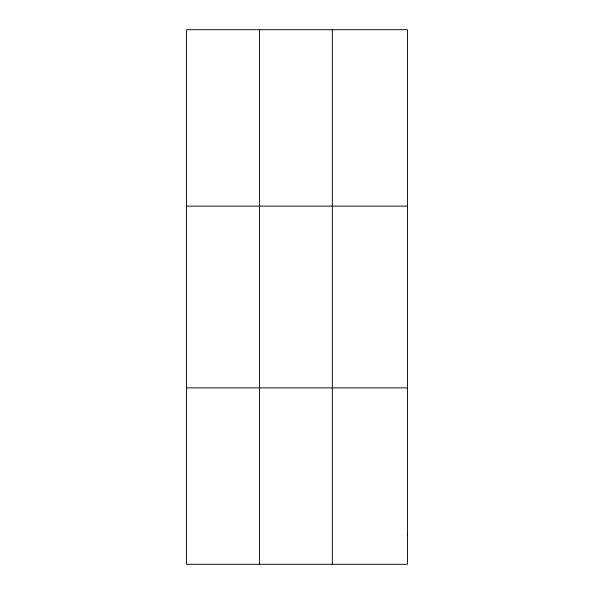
<?xml version="1.0" encoding="UTF-8"?>
<svg xmlns="http://www.w3.org/2000/svg" width="594" height="594" viewBox="0 0 594 594"><rect width="100%" height="100%" fill="white"/><g stroke="black" fill="none" stroke-linecap="round" stroke-linejoin="round"><path stroke-width="0.89" d="M259.452 29.7L259.452 564.3M332.343 29.7L332.343 564.3M186.561 206.118L407.439 206.118M186.561 387.882L407.439 387.882M407.439 534.897L407.439 564.3L186.561 564.3L186.561 29.7L407.439 29.7L407.439 534.897"/></g></svg>
